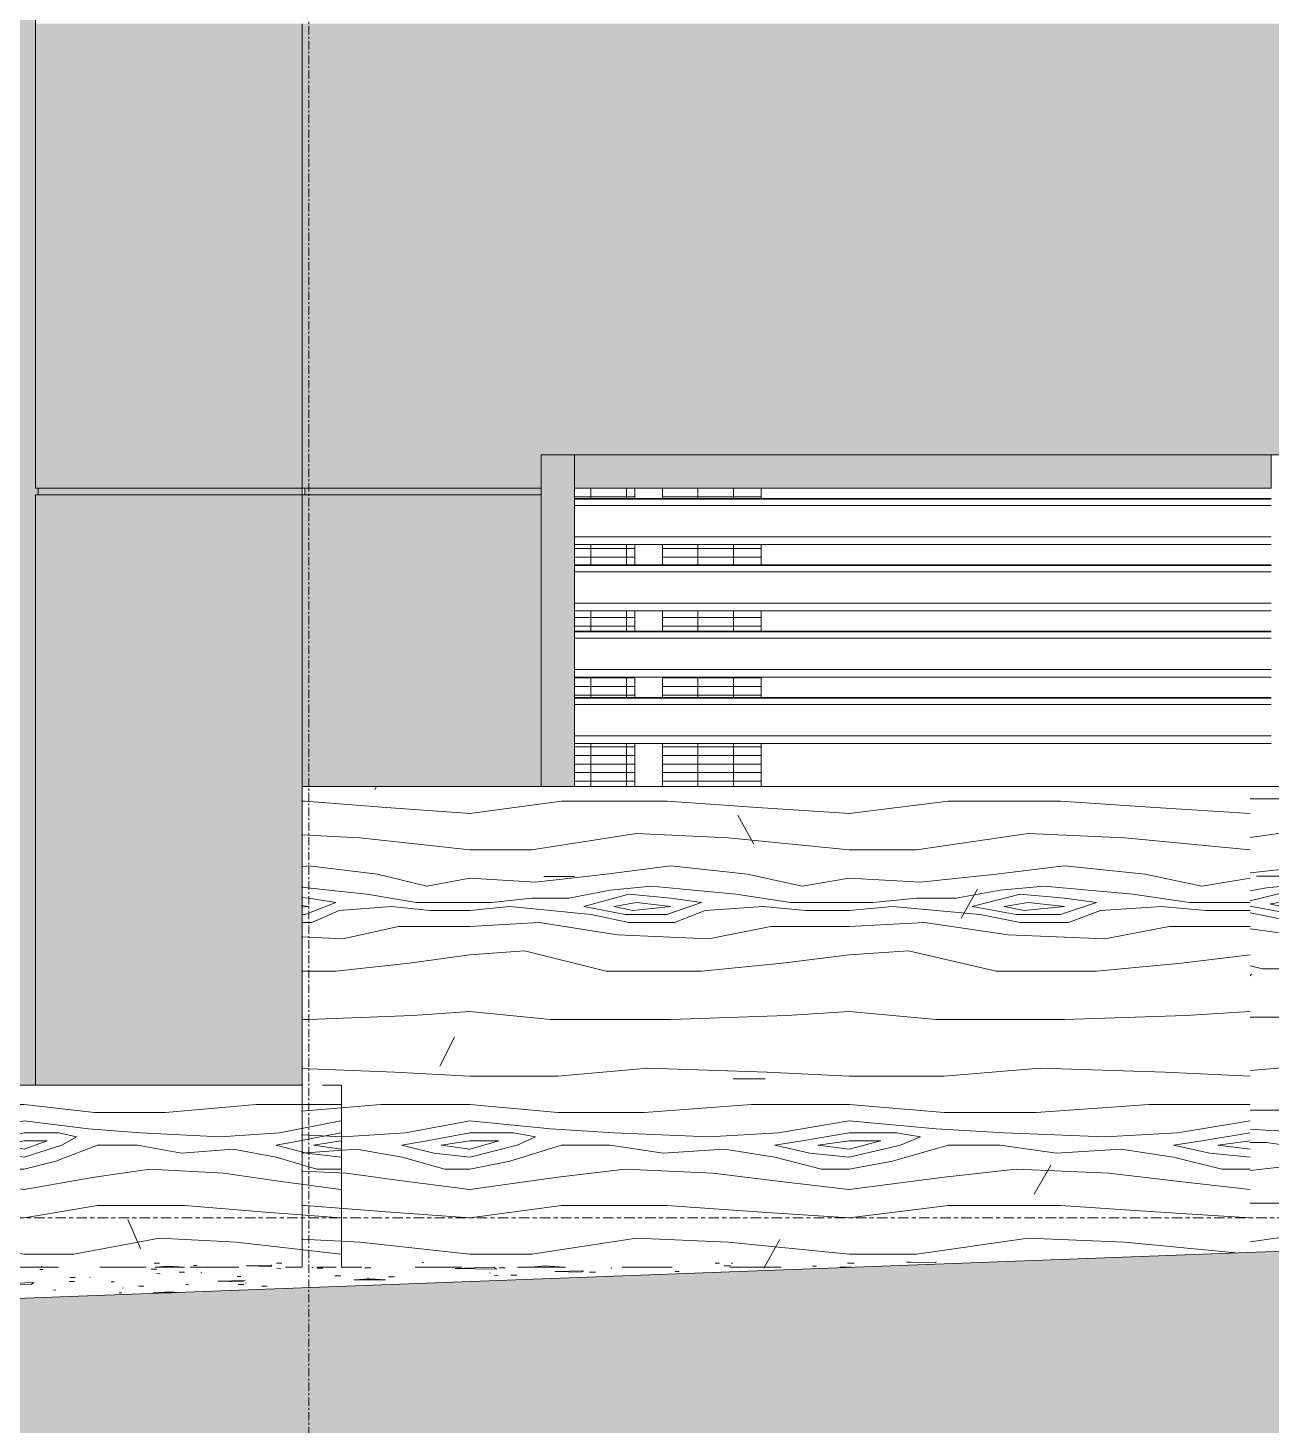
# Model space of a CAD drawing. Header units: millimetres. Extents: x 1240 to 198004, y -7796 to 35300.
# Drawn here: x 117641 to 119514, y 88 to 2194 of the extents above; entities that cross this region are included whole.
import ezdxf

# ---------------------------------------------------------------- set-up
doc = ezdxf.new("R2010")
doc.units = ezdxf.units.MM
doc.linetypes.add('Centre', pattern=[31.75, 6.35, -4.7625, 15.875, -4.7625])
doc.linetypes.add('Grid Line', pattern=[22.225, 12.7, -3.175, 3.175, -3.175])
for name, color, linetype, lineweight in [('A-DETL-GENF-3', 9, 'Continuous', 9), ('A-DETL-THIN', 151, 'Continuous', 9), ('A-FLOR', 192, 'Continuous', 9), ('A-FLOR-HRAL', 11, 'Continuous', 9), ('A-FLOR-LEVL-2', 51, 'Centre', 9), ('A-FLOR-PATT-3', 8, 'Continuous', 9), ('A-GLAZ-CWMG', 51, 'Continuous', 9), ('A-WALL', 113, 'Continuous', 9), ('A-WALL-PATT-3', 111, 'Continuous', 5), ('A-WALL-PATT-4', 111, 'Continuous', 9), ('S-GRID-1', 1, 'Grid Line', 9)]:
    doc.layers.add(name, color=color, linetype=linetype, lineweight=lineweight)

# ---------------------------------------------------------------- blocks, each defined once
blk = doc.blocks.new('FP_324-TKCS_MẶT ĐỨNG NỘI KHU 2')
at = {"layer": 'A-FLOR-PATT-3'}
for p, q in [((-78637.5, 322.1), (-78642.4, 322.3)), ((-78639.2, 326.5), (-78640.4, 326.8)), ((-78466.3, 322.7), (-78474.4, 322.7)), ((-78462.3, 331.8), (-78470.2, 331.8)), ((-78468.5, 325.4), (-78449.5, 327)), ((-78424.3, 325.4), (-78468.5, 325.4)), ((-78460.9, 315.7), (-78466.1, 315.9)), ((-78424.3, 325.4), (-78449.6, 327)), ((-78424.4, 317.9), (-78432.6, 317.9)), ((-78405.7, 328.1), (-78411, 328.3)), ((-78398.5, 317.6), (-78399.9, 317.8)), ((-78331.2, 327.5), (-78292.7, 328.7)), ((-78294.1, 326.8), (-78331.2, 327.5)), ((-78294.1, 326.8), (-78292.7, 328.7)), ((-78277.7, 331.8), (-78286, 331.8)), ((-78279.5, 323.8), (-78285.1, 324)), ((-78231.1, 325), (-78232.7, 325.3)), ((-78216.1, 324.2), (-78224.8, 324.1)), ((-78143.6, 324.8), (-78152.4, 324.8)), ((-78064.3, 332.5), (-78066.2, 332.8)), ((-77954.1, 322.7), (-78016.6, 323.7)), ((-78016.5, 323.7), (-77957.5, 325.6)), ((-77963.5, 316.5), (-77964.9, 316.8)), ((-77954.1, 322.7), (-77957.5, 325.6)), ((-77941.2, 324.8), (-77950.2, 324.8)), ((-77902.3, 325.8), (-77881.6, 327.4)), ((-77852.1, 325.8), (-77902.3, 325.8)), ((-77887.5, 325.5), (-77893.6, 325.7)), ((-77852.1, 325.8), (-77881.6, 327.4)), ((-77826.6, 318.1), (-77866.2, 318.8)), ((-77866.1, 318.8), (-77822.8, 320)), ((-77826.6, 318.1), (-77822.8, 320)), ((-77804.8, 317.8), (-77814, 317.8)), ((-77780.4, 324), (-77782.1, 324.3)), ((-77678.9, 319), (-77684.8, 319.2)), ((-77618.3, 331.4), (-77624.7, 331.6)), ((-77601.3, 327.4), (-77610.9, 327.4)), ((-77597.9, 331.5), (-77599.9, 331.7)), ((-77471.7, 327.1), (-77478, 327.3)), ((-77415.3, 331.7), (-77425.1, 331.7)), ((-77336.3, 333.3), (-77330.4, 333.5)), ((-77292.3, 332.5), (-77336.3, 333.3)), ((-77292.3, 332.5), (-77291.7, 333.4)), ((-78655.6, 299.6), (-78707.7, 300.5)), ((-78707.6, 300.5), (-78651.3, 302.4)), ((-78655.6, 299.6), (-78651.3, 302.4)), ((-78590.1, 303.9), (-78598.1, 303.9)), ((-78589, 310), (-78597.1, 310)), ((-78566.5, 310.1), (-78567.6, 310.4)), ((-78530.2, 303.4), (-78535.1, 303.6)), ((-78485.7, 296.9), (-78493.8, 296.9)), ((-78417.8, 299.1), (-78422.7, 299.3)), ((-78374.3, 304.3), (-78332.8, 305.5)), ((-78339.2, 303.5), (-78374.3, 304.3)), ((-78339.6, 311.5), (-78344.9, 311.7)), ((-78334.9, 299.6), (-78343.4, 299.5)), ((-78339.2, 303.5), (-78332.8, 305.5)), ((-78331.7, 301.6), (-78332.5, 301.8)), ((-78299.7, 296.8), (-78308, 296.9)), ((-78189, 312.3), (-78197.8, 312.3)), ((-78168.8, 306.4), (-78145.2, 308.1)), ((-78121.6, 306.5), (-78168.8, 306.4)), ((-78147.3, 309), (-78148.4, 309.3)), ((-78121.6, 306.5), (-78145.2, 308.1)), ((-78108.1, 310.9), (-78116.8, 310.9)), ((-77951.9, 313.1), (-77957.4, 313.3)), ((-77923.6, 313.7), (-77932.7, 313.7)), ((-78618.3, 291), (-78622.7, 291.2)), ((-78518.7, 286.7), (-78522.9, 286.8)), ((-78516.8, 294.1), (-78517.3, 294.4)), ((-78472.3, 287), (-78445.5, 288.6)), ((-78443.7, 287), (-78472.3, 287)), ((-78433, 287.4), (-78445.6, 288.6))]:
    blk.add_line(p, q, dxfattribs=at)
blk = doc.blocks.new('NBS_CLDPhysicalSecuritySystems_MtlMeshPnlFncngSym_CLDModsecSecurusS3_InfillPanel - NBS_CLDPhysicalSecuritySystems_MtlMeshPnlFncngSym_CLDModsecSecurusS2_InfillPanel-2369458-TKCS_MẶT ĐỨNG NỘI KHU 2')
at = {"layer": 'A-FLOR-HRAL'}
h = blk.add_hatch(dxfattribs=at)
h.set_pattern_fill('FP_50', color=256, style=0, pattern_type=2)
h.set_pattern_definition([(180, (-80725.255, 850), (2e-15, 13), []), (90, (-80725.255, 850), (53.74, -3e-15), [])])
h.paths.add_polyline_path([(-79118.2, 971), (-79046.9, 971), (-79046.9, 2850), (-79118.2, 2850), (-79118.2, 1097.7)])
h.paths.add_polyline_path([(-79825.4, 971), (-79159.7, 971), (-79159.7, 2850), (-79825.4, 2850), (-79825.4, 1396)])
h.paths.add_polyline_path([(-80532.5, 971), (-79866.8, 971), (-79866.8, 2850), (-80532.5, 2850), (-80532.5, 1097.7)])
h.paths.add_polyline_path([(-80588.1, 971), (-80573.9, 971), (-80573.9, 2850), (-80588.1, 2850), (-80588.1, 1097.7)])
h.paths.add_polyline_path([(-77555.4, 1050), (-77555.4, 1114.8), (-77704, 1114.8), (-77704, 1050), (-77602.4, 1050)])
h.paths.add_polyline_path([(-77745.5, 1050), (-77745.5, 1114.8), (-77836.9, 1114.8), (-77836.9, 1050), (-77762.3, 1050)])
h.paths.add_polyline_path([(-77836.9, 1184.3), (-77745.5, 1184.3), (-77745.5, 1214.8), (-77836.9, 1214.8)])
h.paths.add_polyline_path([(-77555.4, 1184.3), (-77555.4, 1214.8), (-77704, 1214.8), (-77704, 1184.3), (-77602.4, 1184.3)])
h.paths.add_polyline_path([(-77704, 1284.3), (-77555.4, 1284.3), (-77555.4, 1314.8), (-77704, 1314.8)])
h.paths.add_polyline_path([(-77745.5, 1284.3), (-77745.5, 1314.8), (-77836.9, 1314.8), (-77836.9, 1284.3)])
h.paths.add_polyline_path([(-77704, 1384.3), (-77555.4, 1384.3), (-77555.4, 1414.8), (-77704, 1414.8)])
h.paths.add_polyline_path([(-77745.5, 1384.3), (-77745.5, 1414.8), (-77836.9, 1414.8), (-77836.9, 1384.3)])
h.paths.add_polyline_path([(-77555.4, 1484.3), (-77555.4, 1500), (-77704, 1500), (-77704, 1484.3)])
h.paths.add_polyline_path([(-77745.5, 1484.3), (-77745.5, 1500), (-77836.9, 1500), (-77836.9, 1484.3)])
for p, q in [((-77745.5, 1484.3), (-77745.5, 1500)), ((-77704, 1484.3), (-77704, 1500)), ((-77555.4, 1484.3), (-77555.4, 1500)), ((-77745.5, 1384.3), (-77745.5, 1415)), ((-77704, 1384.3), (-77704, 1415)), ((-77555.4, 1384.3), (-77555.4, 1415)), ((-77745.5, 1284.3), (-77745.5, 1315)), ((-77704, 1284.3), (-77704, 1315)), ((-77555.4, 1284.3), (-77555.4, 1315)), ((-77745.5, 1184.3), (-77745.5, 1215)), ((-77704, 1184.3), (-77704, 1215)), ((-77555.4, 1184.3), (-77555.4, 1215)), ((-77745.5, 1050), (-77745.5, 1115)), ((-77704, 1050), (-77704, 1115)), ((-77555.4, 1050), (-77555.4, 1115))]:
    blk.add_line(p, q, dxfattribs=at)
blk = doc.blocks.new('Rectangular Mullion - 50 x 100mm-4168916-TKCS_MẶT ĐỨNG NỘI KHU 2')
at = {"layer": 'A-GLAZ-CWMG'}
blk.add_hatch(color=256, dxfattribs=at).paths.add_polyline_path([(-76786.9, 1500), (-76786.9, 1550), (-77836.9, 1550), (-77836.9, 1500), (-77282.5, 1500)])
for p, q in [((-77836.9, 1500), (-77836.9, 1550)), ((-76786.9, 1550), (-76786.9, 1500)), ((-76786.9, 1500), (-77836.9, 1500))]:
    blk.add_line(p, q, dxfattribs=at)
blk = doc.blocks.new('Rectangular Mullion - 50 x 100mm-2333208-TKCS_MẶT ĐỨNG NỘI KHU 2')
at = {"layer": 'A-GLAZ-CWMG'}
blk.add_hatch(color=256, dxfattribs=at).paths.add_polyline_path([(-77836.9, 1050), (-77836.9, 1150), (-77886.9, 1150), (-77886.9, 1050)])
blk.add_line((-77836.9, 1150), (-77836.9, 1050), dxfattribs=at)
blk = doc.blocks.new('Rectangular Mullion - 50 x 100mm-2333209-TKCS_MẶT ĐỨNG NỘI KHU 2')
at = {"layer": 'A-GLAZ-CWMG'}
blk.add_hatch(color=256, dxfattribs=at).paths.add_polyline_path([(-77836.9, 1450), (-77836.9, 1550), (-77886.9, 1550), (-77886.9, 1450)])
blk.add_line((-77836.9, 1550), (-77836.9, 1450), dxfattribs=at)
blk = doc.blocks.new('Rectangular Mullion - MULLION LA SACH-4168918-TKCS_MẶT ĐỨNG NỘI KHU 2')
at = {"layer": 'A-GLAZ-CWMG'}
for p, q in [((-73436.9, 1184.3), (-74486.9, 1184.3)), ((-73436.9, 1183.3), (-74486.9, 1183.3)), ((-73436.9, 1183.2), (-74486.9, 1183.2)), ((-73436.9, 1173.5), (-74486.9, 1173.5)), ((-73436.9, 1126.5), (-74486.9, 1126.5)), ((-73436.9, 1115), (-74486.9, 1115)), ((-73436.9, 1114.8), (-74486.9, 1114.8))]:
    blk.add_line(p, q, dxfattribs=at)
blk = doc.blocks.new('FP_393-TKCS_MẶT ĐỨNG NỘI KHU 2')
at = {"layer": 'A-WALL-PATT-4'}
for p, q in [((-78134.9, 1050), (-78137.4, 1045.1)), ((-78247.9, 1027.9), (-78242.8, 1027.9)), ((-78242.5, 1027.9), (-78120.3, 1018.7)), ((-78120.3, 1018.7), (-77994.1, 1009.6)), ((-77994.3, 1009.6), (-77856.3, 1027.9)), ((-77856.3, 1027.9), (-77697.4, 1027.9)), ((-77697.2, 1027.9), (-77560.9, 1018.7)), ((-77560.9, 1018.7), (-77422.4, 1009.6)), ((-77422.7, 1009.6), (-77273.4, 1027.9)), ((-77273.4, 1027.9), (-77104.4, 1027.9)), ((-77104.1, 1027.9), (-76961.4, 1018.7)), ((-76961.4, 1018.7), (-76818.2, 1009.6)), ((-77566.2, 963.2), (-77590.3, 1006.8)), ((-78247.9, 977.3), (-78160, 973)), ((-78160, 973), (-77994.4, 954.7)), ((-77900.9, 954.7), (-77743.2, 979.1)), ((-77743.2, 979.1), (-77604.9, 973)), ((-77604.9, 973), (-77422.7, 954.7)), ((-77321.4, 954.7), (-77152.8, 979.1)), ((-77152.8, 979.1), (-77007.2, 973)), ((-77007.2, 973), (-76818.2, 954.7)), ((-77994.4, 954.7), (-77900.9, 954.7)), ((-77422.7, 954.7), (-77321.4, 954.7)), ((-78247.9, 928.9), (-78237.6, 930.4)), ((-78237.6, 930.4), (-78133.7, 918.2)), ((-77788.7, 918.2), (-77691.7, 930.4)), ((-77691.7, 930.4), (-77575.8, 918.2)), ((-77201.1, 918.2), (-77098.3, 930.4)), ((-77098.3, 930.4), (-76976.7, 918.2)), ((-78133.7, 918.2), (-78059.2, 899.9)), ((-78059.2, 899.9), (-77994.4, 912.1)), ((-77994.4, 912.1), (-77895.3, 906)), ((-77895.3, 906), (-77788.7, 918.2)), ((-77882.8, 914.4), (-77836.6, 914.4)), ((-77575.8, 918.2), (-77493.7, 899.9)), ((-77493.7, 899.9), (-77422.7, 912.1)), ((-77422.7, 912.1), (-77315.4, 906)), ((-77315.4, 906), (-77201.1, 918.2)), ((-76976.7, 918.2), (-76891.4, 899.9)), ((-76891.4, 899.9), (-76818.2, 912.1)), ((-78247.9, 898.2), (-78206.8, 893.8)), ((-78206.8, 893.8), (-78149.5, 887.7)), ((-78149.5, 887.7), (-78075.3, 875.5)), ((-77845.1, 881.6), (-77783, 893.8)), ((-77754.6, 887.7), (-77822.6, 869.4)), ((-77783, 893.8), (-77720.4, 899.9)), ((-77691.7, 881.6), (-77754.6, 887.7)), ((-77720.4, 899.9), (-77657.1, 893.8)), ((-77657.1, 893.8), (-77593.3, 887.7)), ((-77593.3, 887.7), (-77511.3, 875.5)), ((-77261.4, 881.6), (-77195.1, 893.8)), ((-77229.3, 895.4), (-77254.1, 851.9)), ((-77164.9, 887.7), (-77237.3, 869.4)), ((-77195.1, 893.8), (-77128.6, 899.9)), ((-77098.3, 881.6), (-77164.9, 887.7)), ((-77128.6, 899.9), (-77061.9, 893.8)), ((-77061.9, 893.8), (-76995, 887.7)), ((-76995, 887.7), (-76909.7, 875.5)), ((-78237.6, 881.6), (-78247.9, 882.7)), ((-78247.9, 870.8), (-78237.6, 869.4)), ((-78237.6, 869.4), (-78247.9, 868.2)), ((-78242.8, 857.2), (-78196.4, 875.5)), ((-78196.4, 875.5), (-78237.6, 881.6)), ((-78191.2, 863.3), (-78112.6, 869.4)), ((-78112.6, 869.4), (-78053.9, 863.3)), ((-78075.3, 875.5), (-77994.4, 875.5)), ((-77994.4, 875.5), (-77961.6, 875.5)), ((-77994.4, 863.3), (-77934.1, 869.4)), ((-77961.6, 875.5), (-77900.9, 881.6)), ((-77934.1, 869.4), (-77873, 863.3)), ((-77900.9, 881.6), (-77845.1, 881.6)), ((-77822.6, 869.4), (-77760.3, 857.2)), ((-77777.4, 869.4), (-77743.2, 875.5)), ((-77748.9, 863.3), (-77777.4, 869.4)), ((-77691.7, 869.4), (-77748.9, 863.3)), ((-77743.2, 875.5), (-77691.7, 869.4)), ((-77697.4, 857.2), (-77645.5, 875.5)), ((-77645.5, 875.5), (-77691.7, 881.6)), ((-77639.7, 863.3), (-77552.4, 869.4)), ((-77552.4, 869.4), (-77487.8, 863.3)), ((-77511.3, 875.5), (-77422.7, 875.5)), ((-77422.7, 875.5), (-77387, 875.5)), ((-77422.7, 863.3), (-77357.2, 869.4)), ((-77387, 875.5), (-77321.4, 881.6)), ((-77357.2, 869.4), (-77291.4, 863.3)), ((-77321.4, 881.6), (-77261.4, 881.6)), ((-77237.3, 869.4), (-77171, 857.2)), ((-77189.1, 869.4), (-77152.8, 875.5)), ((-77158.9, 863.3), (-77189.1, 869.4)), ((-77098.3, 869.4), (-77158.9, 863.3)), ((-77152.8, 875.5), (-77098.3, 869.4)), ((-77104.4, 857.2), (-77049.7, 875.5)), ((-77049.7, 875.5), (-77098.3, 881.6)), ((-77043.6, 863.3), (-76952.4, 869.4)), ((-76952.4, 869.4), (-76885.3, 863.3)), ((-76909.7, 875.5), (-76818.2, 875.5)), ((-78247.9, 857.2), (-78242.8, 857.2)), ((-78247.9, 845), (-78232.5, 845)), ((-78232.5, 845), (-78191.2, 863.3)), ((-78053.9, 863.3), (-77994.4, 863.3)), ((-77994.4, 838.9), (-77889.7, 845)), ((-77889.8, 845), (-77771.7, 826.7)), ((-77873, 863.3), (-77811.3, 857.2)), ((-77811.3, 857.2), (-77754.6, 845)), ((-77760.3, 857.2), (-77697.4, 857.2)), ((-77754.6, 845), (-77685.9, 845)), ((-77685.9, 845), (-77639.8, 863.3)), ((-77487.8, 863.3), (-77422.7, 863.3)), ((-77422.7, 838.9), (-77309.4, 845)), ((-77309.4, 845), (-77183, 826.7)), ((-77291.4, 863.3), (-77225.3, 857.2)), ((-77225.3, 857.2), (-77164.9, 845)), ((-77171, 857.2), (-77104.4, 857.2)), ((-77164.9, 845), (-77092.2, 845)), ((-77092.2, 845), (-77043.7, 863.3)), ((-76885.3, 863.3), (-76818.2, 863.3)), ((-78247.9, 823.7), (-78186, 820.6)), ((-78186, 820.6), (-78102, 838.9)), ((-78102, 838.9), (-77994.4, 838.9)), ((-77771.7, 826.7), (-77634, 820.6)), ((-77634, 820.6), (-77540.7, 838.9)), ((-77540.7, 838.9), (-77422.7, 838.9)), ((-77183, 826.7), (-77037.6, 820.6)), ((-77037.6, 820.6), (-76940.2, 838.9)), ((-76940.2, 838.9), (-76818.2, 838.9)), ((-77994.4, 796.2), (-77912, 802.3)), ((-77911.9, 802.3), (-77788.7, 771.9)), ((-77422.7, 796.2), (-77333.3, 802.3)), ((-77333.3, 802.3), (-77201.1, 771.9)), ((-78196.4, 771.9), (-78086, 784)), ((-78086, 784), (-77994.4, 796.2)), ((-77645.5, 771.9), (-77523.1, 784)), ((-77523.1, 784), (-77422.7, 796.2)), ((-77049.7, 771.9), (-76921.9, 784)), ((-76921.9, 784), (-76818.2, 796.2)), ((-78247.9, 771.9), (-78196.4, 771.9)), ((-77788.7, 771.9), (-77645.5, 771.9)), ((-77201.1, 771.9), (-77049.7, 771.9)), ((-78247.9, 698.7), (-78237.6, 698.7)), ((-78237.6, 698.7), (-78080.7, 704.8)), ((-78080.7, 704.8), (-77994.4, 710.9)), ((-77994.4, 710.9), (-77873, 698.7)), ((-77873, 698.7), (-77783, 698.7)), ((-77783, 698.7), (-77691.7, 698.7)), ((-77691.7, 698.7), (-77517.2, 704.8)), ((-77517.2, 704.8), (-77422.7, 710.9)), ((-77422.7, 710.9), (-77291.4, 698.7)), ((-77291.4, 698.7), (-77195.1, 698.7)), ((-77195.1, 698.7), (-77098.3, 698.7)), ((-77098.3, 698.7), (-76915.8, 704.8)), ((-76915.8, 704.8), (-76818.2, 710.9)), ((-78017.5, 672.3), (-78039.8, 628.8)), ((-78247.9, 624.8), (-78107.3, 619.5)), ((-78107.3, 619.5), (-77994.4, 613.4)), ((-77994.4, 613.4), (-77861.9, 613.4)), ((-77861.9, 613.4), (-77726.1, 625.6)), ((-77726.1, 625.6), (-77546.5, 619.5)), ((-77546.6, 619.5), (-77422.7, 613.4)), ((-77422.7, 613.4), (-77279.4, 613.4)), ((-77279.4, 613.4), (-77134.7, 625.6)), ((-77134.7, 625.6), (-76946.3, 619.5)), ((-76946.3, 619.5), (-76818.2, 613.4)), ((-77597.6, 609.6), (-77549.5, 609.6)), ((-78247.9, 560.7), (-78128.4, 570.7)), ((-78128.4, 570.7), (-77994.4, 570.7)), ((-77994.4, 570.7), (-77861.9, 558.5)), ((-77731.8, 558.5), (-77570, 570.7)), ((-77570, 570.7), (-77422.7, 570.7)), ((-77422.7, 570.7), (-77279.4, 558.5)), ((-77140.7, 558.5), (-76970.6, 570.7)), ((-76970.6, 570.7), (-76818.2, 570.7)), ((-77861.9, 558.5), (-77731.8, 558.5)), ((-77279.4, 558.5), (-77140.7, 558.5)), ((-78186, 521.9), (-78091.3, 528)), ((-78091.3, 528), (-77994.4, 546.3)), ((-78059.2, 515.8), (-77994.4, 528)), ((-77873, 534.1), (-77994.4, 546.3)), ((-77994.4, 528), (-77928.5, 528)), ((-77928.5, 528), (-77895.3, 521.9)), ((-77873, 534.1), (-77777.4, 528)), ((-77777.4, 528), (-77634, 521.9)), ((-77634, 521.9), (-77529, 528)), ((-77529, 528), (-77422.7, 546.3)), ((-77493.7, 515.8), (-77422.7, 528)), ((-77291.4, 534.1), (-77422.7, 546.3)), ((-77422.7, 528), (-77351.3, 528)), ((-77351.3, 528), (-77315.4, 521.9)), ((-77291.4, 534.1), (-77189.1, 528)), ((-77189.1, 528), (-77037.6, 521.9)), ((-77037.6, 521.9), (-76928, 528)), ((-76928, 528), (-76818.2, 546.3)), ((-76891.4, 515.8), (-76818.2, 528)), ((-78247.9, 524.8), (-78186, 521.9)), ((-78096.7, 509.7), (-78059.2, 515.8)), ((-78096.7, 509.7), (-78048.5, 497.5)), ((-78037.7, 509.7), (-77994.4, 515.8)), ((-78037.7, 509.7), (-77994.4, 503.6)), ((-77994.4, 515.8), (-77950.6, 515.8)), ((-77950.6, 515.8), (-77994.4, 503.6)), ((-77923, 509.7), (-77994.4, 491.4)), ((-77934.1, 485.3), (-77856.3, 509.7)), ((-77895.3, 521.9), (-77923, 509.7)), ((-77856.3, 509.7), (-77783, 509.7)), ((-77783, 509.7), (-77703.2, 497.5)), ((-77534.8, 509.7), (-77493.7, 515.8)), ((-77534.8, 509.7), (-77481.9, 497.5)), ((-77470.1, 509.7), (-77422.7, 515.8)), ((-77470.1, 509.7), (-77422.7, 503.6)), ((-77422.7, 515.8), (-77375.1, 515.8)), ((-77375.1, 515.8), (-77422.7, 503.6)), ((-77345.3, 509.7), (-77422.7, 491.4)), ((-77357.2, 485.3), (-77273.4, 509.7)), ((-77315.4, 521.9), (-77345.3, 509.7)), ((-77273.4, 509.7), (-77195.1, 509.7)), ((-77195.1, 509.7), (-77110.4, 497.5)), ((-76934.1, 509.7), (-76891.4, 515.8)), ((-76934.1, 509.7), (-76879.2, 497.5)), ((-76867, 509.7), (-76818.2, 515.8)), ((-76867, 509.7), (-76818.2, 503.6)), ((-78247.9, 497.5), (-78165.2, 503.6)), ((-78247.9, 497.5), (-78247.9, 497.5)), ((-78165.2, 503.6), (-78096.6, 491.4)), ((-78096.6, 491.4), (-78032.3, 473.1)), ((-78048.5, 497.5), (-77994.4, 491.4)), ((-77994.4, 473.1), (-77934.1, 485.3)), ((-77703.2, 497.5), (-77610.7, 503.6)), ((-77610.7, 503.6), (-77534.8, 491.4)), ((-77534.8, 491.4), (-77464.2, 473.1)), ((-77481.9, 497.5), (-77422.7, 491.4)), ((-77422.7, 473.1), (-77357.2, 485.3)), ((-77110.4, 497.5), (-77013.2, 503.6)), ((-77013.2, 503.6), (-76934.1, 491.4)), ((-76934.1, 491.4), (-76860.9, 473.1)), ((-76879.2, 497.5), (-76818.2, 491.4)), ((-76818.2, 491.4), (-76818.2, 491.4)), ((-78247.9, 470.5), (-78180.8, 467.1)), ((-78180.8, 467.1), (-78088.7, 454.9)), ((-78032.3, 473.1), (-77994.4, 473.1)), ((-77861.9, 461), (-77760.3, 473.1)), ((-77760.3, 473.1), (-77628.2, 467.1)), ((-77628.2, 467.1), (-77526, 454.9)), ((-77464.2, 473.1), (-77422.7, 473.1)), ((-77279.4, 461), (-77171, 473.1)), ((-77171, 473.1), (-77031.5, 467.1)), ((-77118.7, 479.1), (-77143.7, 435.5)), ((-77031.5, 467.1), (-76925, 454.9)), ((-76860.9, 473.1), (-76818.2, 473.1)), ((-78088.7, 454.9), (-77994.4, 442.7)), ((-77994.4, 442.7), (-77861.9, 461)), ((-77526, 454.9), (-77422.7, 442.7)), ((-77422.7, 442.7), (-77279.4, 461)), ((-76925, 454.9), (-76818.2, 442.7)), ((-78247.9, 418.3), (-78242.8, 418.3)), ((-78242.8, 418.3), (-78120.6, 409.1)), ((-78120.6, 409.1), (-77994.4, 400)), ((-77994.4, 400), (-77856.3, 418.3)), ((-77856.3, 418.3), (-77697.4, 418.3)), ((-77697.5, 418.3), (-77561.2, 409.1)), ((-77561.2, 409.1), (-77422.7, 400)), ((-77422.7, 400), (-77273.4, 418.3)), ((-77273.4, 418.3), (-77104.4, 418.3)), ((-77104.4, 418.3), (-76961.5, 409.1)), ((-76961.5, 409.1), (-76818.2, 400)), ((-78247.9, 367.7), (-78160, 363.4)), ((-78160, 363.4), (-77994.4, 345.1)), ((-77900.9, 345.1), (-77743.2, 369.5)), ((-77743.2, 369.5), (-77604.9, 363.4)), ((-77605, 363.4), (-77422.7, 345.1)), ((-77527, 367.5), (-77551.2, 324)), ((-77321.4, 345.1), (-77152.8, 369.5)), ((-77152.8, 369.5), (-77007.2, 363.4)), ((-77007.2, 363.4), (-76840, 347.2)), ((-77994.4, 345.1), (-77900.9, 345.1)), ((-77422.7, 345.1), (-77321.4, 345.1))]:
    blk.add_line(p, q, dxfattribs=at)
blk = doc.blocks.new('FP_529-TKCS_MẶT ĐỨNG NỘI KHU 2')
at = {"layer": 'A-WALL'}
blk.add_line((-79428.2, 600), (-79428.2, 325.1), dxfattribs=at)
at = {"layer": 'A-WALL-PATT-4'}
for p, q in [((-79035.6, 576.8), (-79042.6, 600)), ((-78860.2, 600), (-78875.3, 558)), ((-79429.1, 570.7), (-79420.7, 570.7)), ((-79420.7, 570.7), (-79404.4, 558.5)), ((-79381, 558.5), (-79342.7, 570.7)), ((-79342.7, 570.7), (-79299.3, 570.7)), ((-79299.3, 570.7), (-79249.7, 558.5)), ((-79195, 558.5), (-79119.2, 570.7)), ((-79119.2, 570.7), (-79043.1, 570.7)), ((-79043.1, 570.7), (-78963, 558.5)), ((-78879.9, 558.5), (-78770.7, 570.7)), ((-78770.7, 570.7), (-78666.2, 570.7)), ((-78666.2, 570.7), (-78559.9, 558.5)), ((-78452.8, 558.5), (-78316.2, 570.7)), ((-78316.2, 570.7), (-78188.8, 570.7)), ((-79404.4, 558.5), (-79381, 558.5)), ((-79249.7, 558.5), (-79195, 558.5)), ((-78963, 558.5), (-78879.9, 558.5)), ((-78559.9, 558.5), (-78452.8, 558.5)), ((-79430, 521.9), (-79427.7, 528)), ((-79427.7, 528), (-79420.7, 546.3)), ((-79425.9, 515.8), (-79420.7, 528)), ((-79406, 534.1), (-79420.7, 546.3)), ((-79420.7, 528), (-79413.6, 528)), ((-79413.6, 528), (-79409.2, 521.9)), ((-79406, 534.1), (-79390, 528)), ((-79390, 528), (-79359.1, 521.9)), ((-79359.1, 521.9), (-79331.4, 528)), ((-79331.4, 528), (-79299.3, 546.3)), ((-79321.2, 515.8), (-79299.3, 528)), ((-79254.1, 534.1), (-79299.3, 546.3)), ((-79299.3, 528), (-79275.5, 528)), ((-79275.5, 528), (-79262.8, 521.9)), ((-79254.1, 534.1), (-79214.8, 528)), ((-79214.8, 528), (-79150.2, 521.9)), ((-79150.2, 521.9), (-79098.7, 528)), ((-79098.7, 528), (-79043.1, 546.3)), ((-79080.6, 515.8), (-79043.1, 528)), ((-78970, 534.1), (-79043.1, 546.3)), ((-79043.1, 528), (-79003.9, 528)), ((-79003.9, 528), (-78983.7, 521.9)), ((-78970, 534.1), (-78909.5, 528)), ((-78909.5, 528), (-78814.6, 521.9)), ((-78814.6, 521.9), (-78742.1, 528)), ((-78742.1, 528), (-78666.2, 546.3)), ((-78717.2, 515.8), (-78666.2, 528)), ((-78568.9, 534.1), (-78666.2, 546.3)), ((-78666.2, 528), (-78613.7, 528)), ((-78613.7, 528), (-78587, 521.9)), ((-78568.9, 534.1), (-78490.6, 528)), ((-78490.6, 528), (-78370.7, 521.9)), ((-78370.7, 521.9), (-78281, 528)), ((-78281, 528), (-78188.8, 546.3)), ((-78250.6, 515.8), (-78188.8, 528)), ((-79427.9, 509.7), (-79425.9, 515.8)), ((-79427.9, 509.7), (-79425.2, 497.5)), ((-79424.4, 509.7), (-79420.7, 515.8)), ((-79424.4, 509.7), (-79420.7, 503.6)), ((-79420.7, 515.8), (-79416.2, 515.8)), ((-79416.2, 515.8), (-79420.7, 503.6)), ((-79412.9, 509.7), (-79420.7, 491.4)), ((-79414.3, 485.3), (-79403.5, 509.7)), ((-79409.2, 521.9), (-79412.9, 509.7)), ((-79403.5, 509.7), (-79391.1, 509.7)), ((-79391.1, 509.7), (-79375, 497.5)), ((-79333.1, 509.7), (-79321.2, 515.8)), ((-79333.1, 509.7), (-79317.7, 497.5)), ((-79314.1, 509.7), (-79299.3, 515.8)), ((-79314.1, 509.7), (-79299.3, 503.6)), ((-79299.3, 515.8), (-79283.6, 515.8)), ((-79283.6, 515.8), (-79299.3, 503.6)), ((-79273.4, 509.7), (-79299.3, 491.4)), ((-79277.5, 485.3), (-79247.5, 509.7)), ((-79262.8, 521.9), (-79273.4, 509.7)), ((-79247.5, 509.7), (-79217.2, 509.7)), ((-79217.2, 509.7), (-79182.2, 497.5)), ((-79101.6, 509.7), (-79080.6, 515.8)), ((-79101.6, 509.7), (-79074.5, 497.5)), ((-79068.3, 509.7), (-79043.1, 515.8)), ((-79068.3, 509.7), (-79043.1, 503.6)), ((-79000.6, 509.7), (-79043.2, 491.4)), ((-79043.1, 515.8), (-79017.2, 515.8)), ((-79017.2, 515.8), (-79043.1, 503.6)), ((-79007.3, 485.3), (-78959.5, 509.7)), ((-78983.7, 521.9), (-79000.6, 509.7)), ((-78959.5, 509.7), (-78913.1, 509.7)), ((-78913.1, 509.7), (-78861, 497.5)), ((-78746.2, 509.7), (-78717.2, 515.8)), ((-78746.2, 509.7), (-78708.8, 497.5)), ((-78700.3, 509.7), (-78666.2, 515.8)), ((-78700.3, 509.7), (-78666.2, 503.6)), ((-78666.2, 515.8), (-78631.4, 515.8)), ((-78631.4, 515.8), (-78666.2, 503.6)), ((-78609.3, 509.7), (-78666.2, 491.4)), ((-78618.1, 485.3), (-78555.3, 509.7)), ((-78587, 521.9), (-78609.3, 509.7)), ((-78555.3, 509.7), (-78495.3, 509.7)), ((-78495.3, 509.7), (-78428.9, 497.5)), ((-78286.1, 509.7), (-78250.6, 515.8)), ((-78286.1, 509.7), (-78240.4, 497.5)), ((-78230.1, 509.7), (-78188.8, 515.8)), ((-78230.1, 509.7), (-78188.8, 503.6)), ((-79429.9, 503.6), (-79427.9, 491.4)), ((-79427.9, 491.4), (-79424, 473.1)), ((-79425.2, 497.5), (-79420.7, 491.4)), ((-79420.7, 473.2), (-79414.3, 485.3)), ((-79375, 497.5), (-79353.3, 503.6)), ((-79353.3, 503.6), (-79333.1, 491.4)), ((-79333.1, 491.4), (-79312.3, 473.1)), ((-79317.7, 497.5), (-79299.3, 491.4)), ((-79299.3, 473.2), (-79277.5, 485.3)), ((-79182.2, 497.5), (-79139.1, 503.6)), ((-79139.1, 503.6), (-79101.6, 491.4)), ((-79092.5, 490), (-79104.8, 446.5)), ((-79101.6, 491.4), (-79065.2, 473.1)), ((-79074.5, 497.5), (-79043.1, 491.4)), ((-79043.1, 473.2), (-79007.3, 485.3)), ((-78861, 497.5), (-78798.8, 503.6)), ((-78798.8, 503.6), (-78746.2, 491.4)), ((-78746.2, 491.4), (-78696.1, 473.1)), ((-78708.8, 497.5), (-78666.2, 491.4)), ((-78666.2, 473.1), (-78618.1, 485.3)), ((-78428.9, 497.5), (-78351, 503.6)), ((-78351, 503.6), (-78286.1, 491.4)), ((-78286.1, 491.4), (-78225, 473.1)), ((-78240.4, 497.5), (-78188.8, 491.4)), ((-78188.8, 491.4), (-78188.8, 491.4)), ((-79430, 467.1), (-79427.5, 454.9)), ((-79424, 473.1), (-79420.7, 473.1)), ((-79404.4, 461), (-79386.8, 473.1)), ((-79386.8, 473.2), (-79357.6, 467.1)), ((-79357.6, 467.1), (-79330.6, 454.9)), ((-79312.3, 473.1), (-79299.3, 473.1)), ((-79249.7, 461), (-79207.5, 473.1)), ((-79207.5, 473.2), (-79147.4, 467.1)), ((-79147.4, 467.1), (-79097.2, 454.9)), ((-79065.2, 473.1), (-79043.1, 473.1)), ((-78963, 461), (-78898.5, 473.1)), ((-78898.5, 473.1), (-78810.7, 467.1)), ((-78810.7, 467.1), (-78740, 454.9)), ((-78696.1, 473.1), (-78666.2, 473.1)), ((-78559.9, 461), (-78476.5, 473.1)), ((-78476.5, 473.1), (-78365.8, 467.1)), ((-78365.8, 467.1), (-78278.5, 454.9)), ((-78225, 473.1), (-78188.8, 473.1)), ((-79427.5, 454.9), (-79420.7, 442.7)), ((-79420.7, 442.7), (-79404.4, 461)), ((-79330.6, 454.9), (-79299.3, 442.7)), ((-79299.3, 442.7), (-79249.7, 461)), ((-79097.2, 454.9), (-79043.1, 442.7)), ((-79043.1, 442.7), (-78963, 461)), ((-78740, 454.9), (-78666.2, 442.7)), ((-78666.2, 442.7), (-78559.9, 461)), ((-78278.5, 454.9), (-78188.8, 442.7)), ((-79380.5, 383.5), (-79385.3, 427.1)), ((-79427.7, 407), (-79420.8, 400)), ((-79420.7, 400), (-79403.5, 418.3)), ((-79403.5, 418.3), (-79373.7, 418.3)), ((-79373.8, 418.3), (-79340.4, 409.2)), ((-79340.4, 409.2), (-79299.3, 400)), ((-79299.3, 400), (-79247.5, 418.3)), ((-79247.5, 418.3), (-79179.6, 418.3)), ((-79179.6, 418.3), (-79114.9, 409.1)), ((-79114.9, 409.1), (-79043.2, 400)), ((-79043.1, 400), (-78959.5, 418.3)), ((-78959.5, 418.3), (-78857.2, 418.3)), ((-78857.3, 418.3), (-78764.7, 409.1)), ((-78764.7, 409.1), (-78666.2, 400)), ((-78666.2, 400), (-78555.3, 418.3)), ((-78555.3, 418.3), (-78424.1, 418.3)), ((-78424.1, 418.3), (-78308.7, 409.1)), ((-78308.7, 409.1), (-78188.8, 400)), ((-78490.8, 353.6), (-78510, 397.2)), ((-79429.8, 363.4), (-79420.7, 345.1)), ((-79410, 345.1), (-79383.4, 369.5)), ((-79383.4, 369.5), (-79351.8, 363.4)), ((-79351.8, 363.4), (-79299.3, 345.1)), ((-79265, 345.1), (-79200, 369.5)), ((-79200, 369.5), (-79136.3, 363.4)), ((-79136.3, 363.4), (-79043.2, 345.1)), ((-78987.1, 345.1), (-78887.4, 369.5)), ((-78887.4, 369.5), (-78794.8, 363.4)), ((-78794.9, 363.4), (-78666.2, 345.1)), ((-78591.4, 345.1), (-78462.3, 369.5)), ((-78462.3, 369.5), (-78346.1, 363.4)), ((-78346.1, 363.4), (-78188.8, 345.1)), ((-79420.7, 345.1), (-79410, 345.1)), ((-79299.3, 345.1), (-79265, 345.1)), ((-79043.1, 345.1), (-78987.1, 345.1)), ((-78666.2, 345.1), (-78591.4, 345.1))]:
    blk.add_line(p, q, dxfattribs=at)

msp = doc.modelspace()

# ---------------------------------------------------------------- hatches: boundary and pattern name
at = {"layer": 'A-DETL-GENF-3'}
h = msp.add_hatch(dxfattribs=at)
h.set_pattern_fill('FP_70', color=256, style=0, pattern_type=2)
h.set_pattern_definition([(0, (196301.1, 0), (725.805, 725.805), [725.805, -725.805]), (0, (196301.1, 272.2), (725.805, 725.805), [725.805, -725.805]), (0, (196301.1, 544.35), (725.805, 725.805), [725.805, -725.805]), (90, (196391.8, 635.1), (-725.805, 725.805), [725.805, -725.805]), (90, (196664, 635.1), (-725.805, 725.805), [725.805, -725.805]), (90, (196936.2, 635.1), (-725.805, 725.805), [725.805, -725.805])])
h.paths.add_polyline_path([(190674.3, -1453.5), (190674.3, -100), (188112.9, -100), (188112.9, 500), (175412.9, 500), (175412.9, 650), (173064.2, 650), (173064.2, 550), (172765.8, 550), (172765.8, 950), (171364.2, 950), (171364.2, 750), (171164.2, 750), (171164.2, 1950), (167865.8, 1950), (167865.8, 1700), (167665.8, 1700), (167665.8, 1950), (165763.2, 1950), (165763.2, 1690), (165565.8, 1690), (165565.8, 1950), (162965.8, 1950), (162965.8, 1700), (162766.2, 1700), (162766.2, 1950), (160765.8, 1950), (160765.8, 1700), (160565.8, 1700), (160565.8, 1950), (156365.8, 1950), (156365.8, 1550), (156065.5, 1550), (156065.5, 1950), (152064.2, 1950), (152064.2, 1550), (151764.2, 1550), (151764.2, 1000), (148714.8, 900), (137714.8, 900), (134913.6, 700), (122864.8, 700), (120864.8, 400), (114882.9, 175.2), (114882.9, -100), (114582.9, -100), (114582.9, 250), (112182.9, 250), (112182.9, -100), (111882.9, -100), (111882.9, 250), (108782.1, 250), (108782.1, -1453.5), (189987, -1453.5)])
at = {"layer": 'A-WALL-PATT-3'}
for points in [[(117254.2, 600), (117652.1, 600), (117652.1, 1490), (117656.1, 1490), (117656.1, 1500), (117652.1, 1500), (117652.1, 3290), (117656.1, 3290), (117656.1, 3300), (117254.2, 3300), (117254.2, 814.2)], [(117739, 1490), (118054.2, 1490), (118054.2, 1500), (117656.1, 1500), (117656.1, 1490)], [(118378.8, 1490), (118414.2, 1490), (118414.2, 1500), (118058.2, 1500), (118058.2, 1490)]]:
    msp.add_hatch(color=256, dxfattribs=at).paths.add_polyline_path(points)
h = msp.add_hatch(color=256, dxfattribs=at)
h.paths.add_polyline_path([(117652.1, 600), (118054.2, 600), (118054.2, 1490), (117652.1, 1490), (117652.1, 814.2)])
h.paths.add_polyline_path([(117739, 1500), (118054.2, 1500), (118054.2, 2200), (117652.1, 2200), (117652.1, 1500)])
h = msp.add_hatch(color=256, dxfattribs=at)
h.paths.add_polyline_path([(126449.2, 700), (126449.2, 750), (126439.2, 750), (126439.2, 700)])
h.paths.add_polyline_path([(118206.7, 1050), (118414.2, 1050), (118414.2, 1490), (118054.2, 1490), (118054.2, 1050), (118197.6, 1050)])
h.paths.add_polyline_path([(124764.8, 1050), (124764.8, 1490), (122914.2, 1490), (122914.2, 1050), (124136.9, 1050)])
h.paths.add_polyline_path([(126539.2, 1050), (126539.2, 1490), (124964.8, 1490), (124964.8, 1050), (126376.1, 1050)])
h.paths.add_polyline_path([(124964.8, 1500), (126539.2, 1500), (126539.2, 2200), (124974.8, 2200), (124974.8, 1900), (124964.8, 1900), (124964.8, 1521.7)])
h.paths.add_polyline_path([(118378.8, 1500), (118414.2, 1500), (118414.2, 1550), (122914.2, 1550), (122914.2, 1500), (124764.8, 1500), (124764.8, 1900), (124754.8, 1900), (124754.8, 2200), (118054.2, 2200), (118054.2, 1500)])
at = {"layer": 'A-WALL-PATT-4'}
h = msp.add_hatch(dxfattribs=at)
h.set_pattern_fill('FP_45', color=256, style=0, pattern_type=2)
h.set_pattern_definition([(0, (196301.1, 0), (1219.2, 304.8), [50.292, -864.108, 50.292, -864.108, -4876.8]), (0, (196301.1, 0), (1219.2, 304.8), [-1828.8, 50.292, -1778.508, 50.292, -864.108, -2133.6]), (0, (196301.1, 0), (1219.2, 304.8), [-4572, 50.292, -559.308, 50.292, -1473.708]), (120, (196758.3, 152.4), (-873.5645, 903.4582), [50.292, -864.108, 50.292, -864.108, -4876.8]), (120, (196758.3, 152.4), (-873.5645, 903.4582), [-1828.8, 50.292, -1778.508, 50.292, -864.108, -2133.6]), (120, (196758.3, 152.4), (-873.5645, 903.4582), [-4572, 50.292, -559.308, 50.292, -1473.708]), (240, (196910.7, 762), (-345.6355, -1208.2582), [50.292, -864.108, 50.292, -864.108, -4876.8]), (240, (196910.7, 762), (-345.6355, -1208.2582), [-1828.8, 50.292, -1778.508, 50.292, -864.108, -2133.6]), (240, (196910.7, 762), (-345.6355, -1208.2582), [-4572, 50.292, -559.308, 50.292, -1473.708])])
h.paths.add_polyline_path([(119482.9, 348.1), (120864.8, 400), (122864.8, 700), (123539.2, 700), (123539.2, 1050), (119482.9, 1050), (119482.9, 400)])
h = msp.add_hatch(dxfattribs=at)
h.set_pattern_fill('FP_59', color=256, style=0, pattern_type=2)
h.set_pattern_definition([(349.695, (123728.14, 869.39), (3657.5982, -609.61005), [68.155, -6747.38]), (0, (123795.2, 857.2), (609.6, 609.6), [67.056, -542.544]), (18.435, (123862.25, 857.2), (1219.199, 609.6016), [57.83, -1869.893]), (172.875, (123917.115, 875.49), (4267.1994, -609.5991), [49.148, -4865.604]), (174.806, (123868.347, 881.584), (6096.00395, -609.5547), [67.333, -6665.92]), (194.036, (123801.29, 887.68), (-1828.802, -609.5924), [75.403, -2438.04]), (9.462, (123776.91, 869.39), (3048.005, 609.5835), [37.08, -3670.97]), (353.66, (123813.48, 875.49), (-4876.8008, 609.5835), [55.202, -5464.96]), (185.711, (123868.35, 869.39), (-5486.3951, -609.6394), [61.264, -6065.14]), (168.69, (123807.39, 863.3), (2438.4, -609.6026), [31.084, -3077.28]), (354.806, (123673.275, 863.296), (-6096.00395, 609.5547), [67.333, -6665.92]), (348.69, (123740.33, 857.2), (-2438.4, 609.6026), [62.167, -3046.194]), (0, (123801.3, 845), (609.6, 609.6), [73.15, -536.45]), (20.556, (123874.44, 845.01), (3048.0001, 1219.197), [52.084, -5156.34]), (3.814, (123923.21, 863.296), (8534.40115, 609.5889), [91.643, -9072.654]), (354.806, (124014.65, 869.39), (-6096.00395, 609.5547), [67.333, -6665.92]), (0, (124081.7, 863.3), (609.6, 609.6), [67.056, -542.544]), (5.194, (123539.163, 863.296), (6096.00395, 609.5547), [67.333, -6665.92]), (354.806, (123606.22, 869.39), (-6096.00395, 609.5547), [67.333, -6665.92]), (0, (123539.16, 875.5), (609.6, 609.6), [36.576, -573.024]), (5.194, (123575.74, 875.49), (6096.00395, 609.5547), [67.333, -6665.92]), (0, (123642.8, 881.6), (609.6, 609.6), [60.96, -548.64]), (10.305, (123703.755, 881.584), (-3657.5982, -609.61005), [68.155, -6747.38]), (5.194, (123770.81, 893.776), (6096.00395, 609.5547), [67.333, -6665.92]), (354.806, (123837.867, 899.87), (-6096.00395, 609.5547), [67.333, -6665.92]), (354.806, (123904.923, 893.776), (-6096.00395, 609.5547), [67.333, -6665.92]), (351.87, (123971.98, 887.68), (-3657.6004, 609.5929), [86.21, -4224.31]), (0, (124057.3, 875.5), (609.6, 609.6), [91.44, -518.16]), (347.471, (124032.94, 509.73), (3047.9989, -609.6108), [56.202, -5564.033]), (354.289, (124087.8, 497.536), (-5486.3951, 609.6394), [61.264, -6065.14]), (8.13, (124032.94, 509.73), (3657.6004, 609.5929), [43.105, -4267.42]), (9.462, (124075.61, 515.82), (3048.005, 609.5835), [74.16, -3633.89]), (0, (123539.16, 528), (609.6, 609.6), [73.15, -536.45]), (350.538, (123612.32, 528.02), (-3048.005, 609.5835), [37.08, -3670.97]), (201.801, (123648.89, 521.92), (1828.8045, 609.5868), [32.83, -3249.97]), (192.995, (123618.41, 509.73), (5486.39314, 1219.23746), [81.33, -8051.747]), (352.875, (124099.995, 509.73), (-4267.1994, 609.5991), [49.148, -4865.604]), (7.125, (124099.995, 509.73), (4267.1994, 609.5991), [49.148, -4865.604]), (0, (123539.16, 515.8), (609.6, 609.6), [48.77, -560.83]), (194.036, (123587.93, 515.82), (-1828.802, -609.5924), [50.27, -2463.177]), (356.633, (123673.275, 534.112), (-9753.5944, 609.69188), [103.81, -10277.302]), (357.709, (123776.907, 528.016), (-14630.39665, 609.69909), [152.522, -15099.665]), (3.18, (123929.307, 521.92), (10363.1983, 609.6312), [109.897, -10879.823]), (9.462, (124039.04, 528.02), (3048.005, 609.5835), [111.24, -3596.81]), (10.305, (123539.163, 473.15), (-3657.5982, -609.61005), [68.155, -6747.38]), (15.945, (123606.22, 485.34), (-2438.4042, -609.5832), [88.76, -4349.196]), (0, (123691.56, 509.7), (609.6, 609.6), [79.25, -530.35]), (351.87, (123770.81, 509.73), (-3657.6004, 609.5929), [86.21, -4224.31]), (3.576, (123856.155, 497.536), (9144.00297, 609.5468), [97.726, -9674.906]), (351.254, (123953.69, 503.63), (4267.20096, -609.58783), [80.18, -7937.856]), (345.964, (124032.94, 491.44), (-1828.802, 609.5924), [75.403, -2438.04]), (0, (124106.1, 473.15), (609.6, 609.6), [42.67, -566.93]), (174.806, (123673.275, 534.11), (6096.00395, -609.5547), [134.665, -6598.587]), (355.236, (123539.163, 570.69), (-6705.5965, 609.64143), [146.81, -7193.745]), (0, (123685.47, 558.5), (609.6, 609.6), [140.21, -469.39]), (4.086, (123825.675, 558.496), (7924.79503, 609.65274), [171.123, -8385.02]), (0, (123996.36, 570.7), (609.6, 609.6), [152.4, -457.2]), (7.125, (123539.16, 442.67), (4267.1994, 609.5991), [147.443, -4767.31]), (6.34, (123685.47, 460.96), (4876.8008, 609.5835), [110.403, -5409.758]), (357.51, (123795.195, 473.152), (-13411.19697, 609.70439), [140.34, -13893.706]), (353.48, (123935.403, 467.056), (-15849.59217, 1828.85517), [214.749, -21260.135]), (3.013, (123539.163, 838.912), (10972.79715, 609.6408), [115.984, -11482.446]), (351.87, (123654.99, 845.01), (-3657.6004, 609.5929), [129.316, -4181.21]), (357.614, (123783.003, 826.72), (-14020.79943, 609.61372), [146.431, -14496.664]), (10.62, (123929.307, 820.624), (-6705.59246, -1219.23973), [99.236, -9824.334]), (0, (124026.84, 838.9), (609.6, 609.6), [121.92, -487.68]), (356.82, (123539.163, 912.064), (-10363.1983, 609.6312), [109.897, -10879.823]), (6.009, (123648.89, 905.968), (-6095.999, -609.59918), [116.464, -11529.93]), (6.71, (123764.715, 918.16), (-5486.39734, -609.61573), [104.346, -10330.325]), (354.289, (123868.35, 930.35), (-5486.3951, 609.6394), [122.528, -6003.877]), (347.905, (123990.267, 918.16), (-5486.39487, 1219.22295), [87.28, -8640.862]), (9.462, (124075.61, 899.87), (3048.005, 609.5835), [74.16, -3633.89]), (3.814, (123539.163, 796.24), (8534.40115, 609.5889), [91.643, -9072.654]), (347.196, (123630.603, 802.336), (-7924.80896, 1828.76326), [137.532, -13615.67]), (0, (123764.7, 771.86), (609.6, 609.6), [152.4, -457.2]), (5.44, (123917.115, 771.856), (-6705.6025, -609.56085), [128.595, -12730.932]), (6.71, (124045.13, 784.048), (-5486.39734, -609.61573), [104.346, -10330.325]), (0, (123539.16, 954.74), (609.6, 609.6), [103.63, -505.97]), (8.13, (123642.795, 954.74), (3657.6004, 609.5929), [172.42, -4138.1]), (357.614, (123813.483, 979.12), (-14020.79943, 609.61372), [146.431, -14496.664]), (354.472, (123959.787, 973.024), (12801.59101, -1219.3029), [189.859, -18796.025]), (6.843, (123539.163, 400), (-10363.19504, -1219.24128), [153.494, -15195.842]), (0, (123691.56, 418.3), (609.6, 609.6), [170.69, -438.91]), (356.348, (123862.251, 418.288), (-18897.604963, 1219.126665), [287.095, -28422.422]), (0, (123539.16, 613.36), (609.6, 609.6), [146.304, -463.296]), (4.764, (123685.467, 613.36), (6705.59647, 609.64143), [146.81, -7193.745]), (358.152, (123831.771, 625.552), (-18287.99624, 609.72412), [189.074, -18718.355]), (357.274, (124020.747, 619.456), (-12192.00424, 609.53415), [128.16, -12687.945]), (354.806, (123539.163, 710.896), (-6096.00395, 609.5547), [134.665, -6598.587]), (0, (123673.3, 698.7), (609.6, 609.6), [195.07, -414.53]), (1.909, (123868.347, 698.704), (17678.40105, 609.55323), [182.982, -18115.176]), (3.576, (124051.227, 704.8), (9144.00297, 609.5468), [97.726, -9674.906])])
h.paths.add_polyline_path([(119482.9, 348.1), (120864.8, 400), (122864.8, 700), (123539.2, 700), (123539.2, 1050), (119482.9, 1050), (119482.9, 400)])

# ---------------------------------------------------------------- linework, layer by layer
at = {"layer": 'A-DETL-THIN'}
msp.add_line((120864.8, 400), (114882.9, 175.2), dxfattribs=at)
at = {"layer": 'A-FLOR'}
for p, q in [((117621.1, 325.5), (117686.8, 325.5)), ((117749.2, 325.5), (117818.9, 325.5)), ((117885.3, 325.5), (117958.7, 325.5)), ((118028.7, 325.5), (118053.5, 325.5)), ((118076.5, 325.5), (118105.4, 325.5)), ((118112.9, 325.5), (118143.7, 325.5)), ((118224.5, 325.5), (118294.8, 325.5)), ((118378.4, 325.5), (118450.9, 325.5)), ((118536.3, 325.5), (118611.5, 325.5)), ((118698.4, 325.5), (118775.7, 325.5)), ((118864.8, 325.5), (118882.4, 325.5))]:
    msp.add_line(p, q, dxfattribs=at)
at = {"layer": 'A-FLOR-LEVL-2'}
msp.add_line((192607.3, 400), (104944.5, 400), dxfattribs=at)
at = {"layer": 'A-WALL'}
for p, q in [((117652.1, 3290), (117652.1, 1500)), ((118054.2, 2200), (118054.2, 325.4)), ((118414.2, 1050), (118414.2, 1550)), ((118414.2, 1550), (122914.2, 1550)), ((117652.1, 1500), (118414.2, 1500)), ((117656.1, 1500), (117656.1, 1490)), ((118058.2, 1500), (118058.2, 1490)), ((118414.2, 1490), (117652.1, 1490)), ((117652.1, 1490), (117652.1, 600)), ((124764.8, 1050), (118054.2, 1050)), ((116872.9, 600), (118053.4, 600)), ((118084.9, 600), (118113.2, 600)), ((118113.2, 325.5), (118113.2, 600))]:
    msp.add_line(p, q, dxfattribs=at)
at = {"layer": 'S-GRID-1'}
msp.add_line((118064.2, 5.5), (118064.2, 30542.5), dxfattribs=at)

# ---------------------------------------------------------------- block references
at = {"layer": 'A-FLOR'}
msp.add_blockref('FP_324-TKCS_MẶT ĐỨNG NỘI KHU 2', (196301.1, 0), dxfattribs=at)
at = {"layer": 'A-FLOR-HRAL'}
msp.add_blockref('NBS_CLDPhysicalSecuritySystems_MtlMeshPnlFncngSym_CLDModsecSecurusS3_InfillPanel - NBS_CLDPhysicalSecuritySystems_MtlMeshPnlFncngSym_CLDModsecSecurusS2_InfillPanel-2369458-TKCS_MẶT ĐỨNG NỘI KHU 2', (196301.1, 0), dxfattribs=at)
at = {"layer": 'A-GLAZ-CWMG'}
for name, p in [('Rectangular Mullion - 50 x 100mm-2333209-TKCS_MẶT ĐỨNG NỘI KHU 2', (196301.1, 0)), ('Rectangular Mullion - 50 x 100mm-4168916-TKCS_MẶT ĐỨNG NỘI KHU 2', (196301.1, 0)), ('Rectangular Mullion - MULLION LA SACH-4168918-TKCS_MẶT ĐỨNG NỘI KHU 2', (192951.1, 300)), ('Rectangular Mullion - 50 x 100mm-2333208-TKCS_MẶT ĐỨNG NỘI KHU 2', (196301.1, 300)), ('Rectangular Mullion - MULLION LA SACH-4168918-TKCS_MẶT ĐỨNG NỘI KHU 2', (192951.1, 200)), ('Rectangular Mullion - 50 x 100mm-2333208-TKCS_MẶT ĐỨNG NỘI KHU 2', (196301.1, 200)), ('Rectangular Mullion - MULLION LA SACH-4168918-TKCS_MẶT ĐỨNG NỘI KHU 2', (192951.1, 100)), ('Rectangular Mullion - 50 x 100mm-2333208-TKCS_MẶT ĐỨNG NỘI KHU 2', (196301.1, 100)), ('Rectangular Mullion - MULLION LA SACH-4168918-TKCS_MẶT ĐỨNG NỘI KHU 2', (192951.1, 0)), ('Rectangular Mullion - 50 x 100mm-2333208-TKCS_MẶT ĐỨNG NỘI KHU 2', (196301.1, 0))]:
    msp.add_blockref(name, p, dxfattribs=at)
at = {"layer": 'A-WALL'}
for name in ['FP_393-TKCS_MẶT ĐỨNG NỘI KHU 2', 'FP_529-TKCS_MẶT ĐỨNG NỘI KHU 2']:
    msp.add_blockref(name, (196301.1, 0), dxfattribs=at)

doc.saveas('drawing.dxf')
